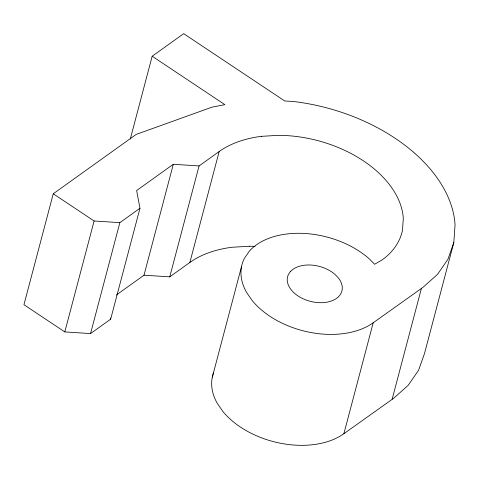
<?xml version="1.0" encoding="UTF-8"?>
<svg xmlns="http://www.w3.org/2000/svg" width="479" height="479" viewBox="0 0 479 479"><rect width="100%" height="100%" fill="white"/><g stroke="black" fill="none" stroke-linecap="round" stroke-linejoin="round"><path stroke-width="0.72" d="M213.682 372.464A75.251 48.373 14.8 0 0 217.203 403.252L223.112 411.778A75.251 48.373 14.8 0 0 343.886 433.699L393.696 398.247L408.234 385.272L418.604 370.213L424.502 353.526L453.811 242.602L455.05 224.795A157.645 101.332 14.8 0 0 294.214 101.572L284.7 100.961L183.685 33.668L152.178 56.229L130.294 139.06M152.178 56.229L224.867 104.65L211.946 107.17L136.144 134.431L53.259 193.773L23.95 304.698L64.803 331.911L90.555 333.57L110.661 319.17L139.97 208.251L136.641 190.534L173.308 164.279L199.06 165.938L219.166 151.544A104.841 67.389 14.8 0 1 261.462 136.329M64.803 331.911L94.112 220.987L53.259 193.773M90.555 333.57L119.858 222.645L139.97 208.251M116.349 295.004L144.005 275.203L173.308 164.279M144.005 275.203L169.752 276.862L199.06 165.938M169.752 276.862L189.864 262.462L219.166 151.544M212.311 377.189L241.614 266.27M343.886 433.699L373.195 322.774L423.005 287.328L437.543 274.347L447.913 259.289L453.811 242.602M392.169 399.133L421.472 288.208M261.468 136.329L278.574 135.335A104.841 67.389 14.8 0 1 403.306 218.424L402.48 230.267A104.841 67.389 14.8 0 1 381.997 260.007L374.59 264.27L369.285 258.828A75.251 48.373 14.8 0 0 249.379 251.116L244.428 258.301A75.251 48.373 14.8 0 0 246.511 292.328L252.421 300.854A75.251 48.373 14.8 0 0 373.195 322.774M249.266 246.254L232.159 247.254A104.841 67.389 14.8 0 0 189.858 262.462M94.112 220.987L119.858 222.645M110.445 318.038L110.661 319.17M249.272 246.254A104.841 67.389 14.8 0 1 255.139 246.398M290.364 271.629L288.514 274.311A28.081 18.052 14.8 0 0 318.284 302.632A28.081 18.052 14.8 0 0 338.018 277.503L335.108 274.509A28.081 18.052 14.8 0 0 290.364 271.629"/></g></svg>
